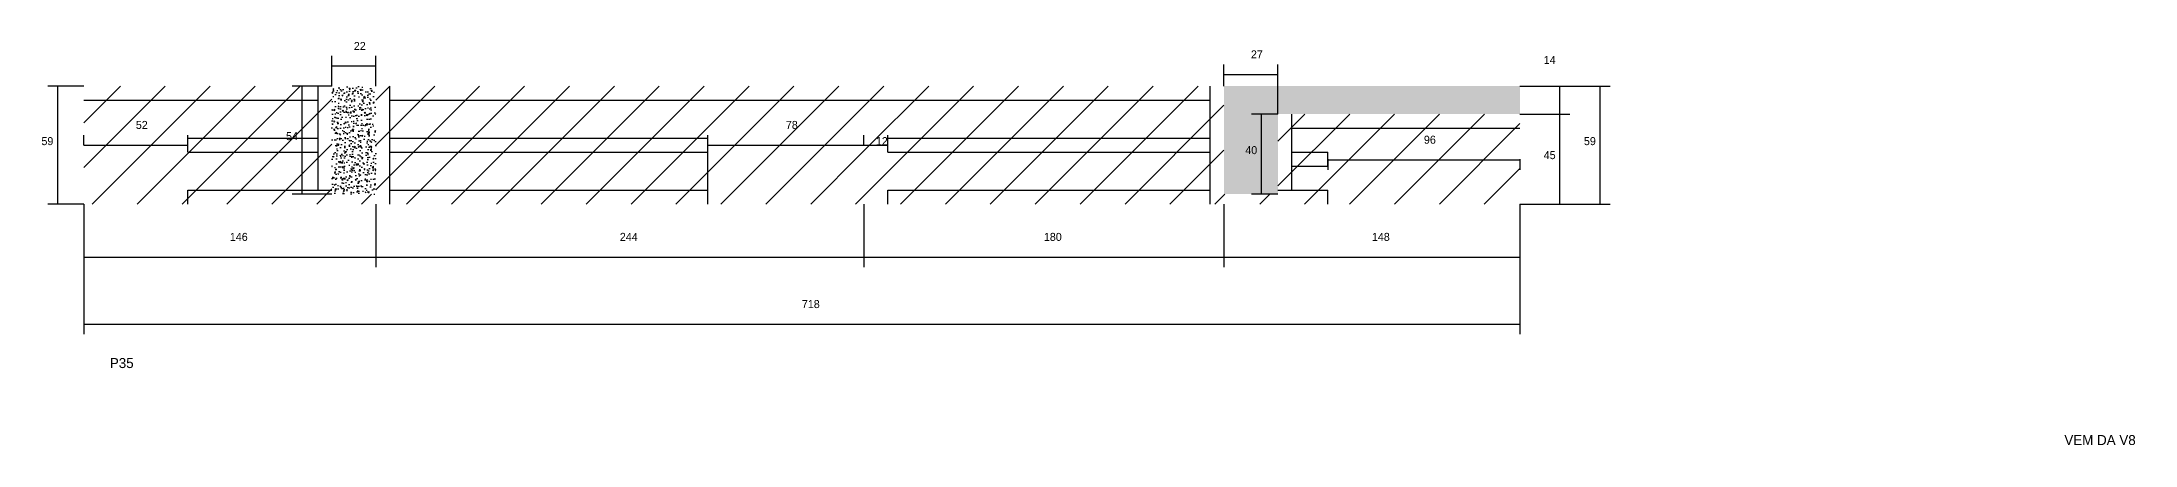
# Model space of a CAD drawing. Header units: metres. Extents: x 2181 to 8094, y 4120 to 4454.
# Drawn here: x 2181 to 3228, y 4129 to 4331 of the extents above; entities that cross this region are included whole.
import ezdxf

# ---------------------------------------------------------------- set-up
doc = ezdxf.new("R2010")
doc.units = ezdxf.units.M
for name, color, linetype in [('COTA', 241, 'Continuous'), ('NOMENCLATURA', 7, 'Continuous'), ('Painéis', 200, 'Continuous'), ('REAPROVEITAMENTO', 251, 'Continuous'), ('SARR_2.2x7', 40, 'Continuous'), ('Texto Seção', 7, 'Continuous')]:
    doc.layers.add(name, color=color, linetype=linetype)

msp = doc.modelspace()

# ---------------------------------------------------------------- hatches: boundary and pattern name
at = {"layer": 'COTA'}
h = msp.add_hatch(dxfattribs=at)
h.set_pattern_fill('AR-CONC', scale=0.03)
h.paths.add_polyline_path([(2348.4, 4254.6), (2348.4, 4308.6), (2348.4, 4308.6), (2326.4, 4308.6), (2326.4, 4308.6), (2326.4, 4254.6), (2326.4, 4254.6), (2348.4, 4254.6)])
h = msp.add_hatch(dxfattribs=at)
h.set_pattern_fill('AR-CONC', scale=0.03)
h.paths.add_polyline_path([(2799.4, 4254.6), (2799.4, 4294.6), (2799.4, 4294.6), (2920.4, 4294.6), (2920.4, 4294.6), (2920.4, 4308.6), (2920.4, 4308.6), (2772.4, 4308.6), (2772.4, 4308.6), (2772.4, 4254.6), (2772.4, 4254.6), (2799.4, 4254.6)])
at = {"layer": 'REAPROVEITAMENTO'}
h = msp.add_hatch(dxfattribs=at)
h.set_pattern_fill('ANSI31', scale=5)
h.paths.add_polyline_path([(2326.4, 4254.6), (2326.4, 4308.6), (2326.4, 4308.6), (2202.4, 4308.6), (2202.4, 4308.6), (2202.4, 4249.6), (2202.4, 4249.6), (2348.4, 4249.6), (2348.4, 4249.6), (2348.4, 4254.6), (2348.4, 4254.6), (2326.4, 4254.6)])
h = msp.add_hatch(dxfattribs=at)
h.set_pattern_fill('ANSI31', scale=5)
h.paths.add_polyline_path([(2592.4, 4249.6), (2592.4, 4308.6), (2592.4, 4308.6), (2348.4, 4308.6), (2348.4, 4308.6), (2348.4, 4249.6), (2348.4, 4249.6), (2592.4, 4249.6)])
h = msp.add_hatch(dxfattribs=at)
h.set_pattern_fill('ANSI31', scale=5)
h.paths.add_polyline_path([(2772.4, 4249.6), (2772.4, 4308.6), (2772.4, 4308.6), (2592.4, 4308.6), (2592.4, 4308.6), (2592.4, 4249.6), (2592.4, 4249.6), (2772.4, 4249.6)])
h = msp.add_hatch(dxfattribs=at)
h.set_pattern_fill('ANSI31', scale=5)
h.paths.add_polyline_path([(2920.4, 4249.6), (2920.4, 4294.6), (2920.4, 4294.6), (2799.4, 4294.6), (2799.4, 4294.6), (2799.4, 4254.6), (2799.4, 4254.6), (2772.4, 4254.6), (2772.4, 4254.6), (2772.4, 4249.6), (2772.4, 4249.6), (2920.4, 4249.6)])

# ---------------------------------------------------------------- linework, layer by layer
at = {"layer": 'COTA'}
for p, q in [((2326.4, 4308.6), (2326.4, 4323.7)), ((2348.4, 4308.6), (2348.4, 4323.7)), ((2326.4, 4318.7), (2348.4, 4318.7)), ((2772.4, 4308.6), (2772.4, 4319.4)), ((2772.4, 4314.4), (2799.4, 4314.4)), ((2799.4, 4294.6), (2799.4, 4319.4)), ((2202.4, 4308.6), (2184.4, 4308.6)), ((2189.4, 4249.6), (2189.4, 4308.6)), ((2326.4, 4308.6), (2306.6, 4308.6)), ((2311.6, 4254.6), (2311.6, 4308.6)), ((2920.4, 4308.6), (2945.4, 4308.6)), ((2920.4, 4308.6), (2965.5, 4308.6)), ((2940.4, 4294.6), (2940.4, 4308.6)), ((2960.5, 4249.6), (2960.5, 4308.6)), ((2799.4, 4294.6), (2786.2, 4294.6)), ((2791.2, 4254.6), (2791.2, 4294.6)), ((2920.4, 4294.6), (2945.4, 4294.6)), ((2920.4, 4294.6), (2945.4, 4294.6)), ((2940.4, 4249.6), (2940.4, 4294.6)), ((2202.4, 4279.1), (2202.4, 4284.1)), ((2254.4, 4279.1), (2254.4, 4284.1)), ((2514.4, 4279.1), (2514.4, 4284.1)), ((2592.4, 4279.1), (2592.4, 4284.1)), ((2592.4, 4279.1), (2592.4, 4284.1)), ((2604.4, 4279.1), (2604.4, 4284.1)), ((2202.4, 4279.1), (2254.4, 4279.1)), ((2514.4, 4279.1), (2592.4, 4279.1)), ((2592.4, 4279.1), (2604.4, 4279.1)), ((2202.4, 4249.6), (2184.4, 4249.6)), ((2202.4, 4249.6), (2202.4, 4218.1)), ((2202.4, 4249.6), (2202.4, 4184.5)), ((2326.4, 4254.6), (2306.6, 4254.6)), ((2348.4, 4249.6), (2348.4, 4218.1)), ((2348.4, 4249.6), (2348.4, 4218.1)), ((2592.4, 4249.6), (2592.4, 4218.1)), ((2592.4, 4249.6), (2592.4, 4218.1)), ((2772.4, 4249.6), (2772.4, 4218.1)), ((2772.4, 4249.6), (2772.4, 4218.1)), ((2799.4, 4254.6), (2786.2, 4254.6)), ((2920.4, 4249.6), (2920.4, 4218.1)), ((2920.4, 4249.6), (2945.4, 4249.6)), ((2920.4, 4249.6), (2965.5, 4249.6)), ((2920.4, 4249.6), (2920.4, 4184.5)), ((2202.4, 4223.1), (2348.4, 4223.1)), ((2348.4, 4223.1), (2592.4, 4223.1)), ((2592.4, 4223.1), (2772.4, 4223.1)), ((2772.4, 4223.1), (2920.4, 4223.1)), ((2202.4, 4189.5), (2920.4, 4189.5))]:
    msp.add_line(p, q, dxfattribs=at)
at = {"layer": 'Painéis'}
for p, q in [((2824.4, 4272.1), (2824.4, 4266.7)), ((2824.4, 4271.7), (2920.4, 4271.7)), ((2920.4, 4272.1), (2920.4, 4266.7))]:
    msp.add_line(p, q, dxfattribs=at)
at = {"layer": 'SARR_2.2x7'}
for p, q in [((2202.4, 4301.6), (2319.5, 4301.6)), ((2319.5, 4256.6), (2319.5, 4308.6)), ((2355.4, 4249.6), (2355.4, 4308.6)), ((2355.4, 4301.6), (2592.4, 4301.6)), ((2592.4, 4301.6), (2765.5, 4301.6)), ((2765.5, 4249.6), (2765.5, 4308.6)), ((2806.4, 4256.6), (2806.4, 4294.6)), ((2254.4, 4275.6), (2254.4, 4282.6)), ((2254.4, 4282.6), (2319.5, 4282.6)), ((2355.4, 4282.6), (2514.4, 4282.6)), ((2514.4, 4249.6), (2514.4, 4282.6)), ((2604.4, 4282.6), (2765.5, 4282.6)), ((2604.4, 4275.6), (2604.4, 4282.6)), ((2806.4, 4287.6), (2920.4, 4287.6)), ((2254.4, 4275.6), (2319.5, 4275.6)), ((2355.4, 4275.6), (2514.4, 4275.6)), ((2604.4, 4275.6), (2765.5, 4275.6)), ((2806.4, 4275.6), (2824.4, 4275.6)), ((2824.4, 4268.6), (2824.4, 4275.6)), ((2806.4, 4268.6), (2824.4, 4268.6)), ((2254.4, 4249.6), (2254.4, 4256.6)), ((2254.4, 4256.6), (2326.4, 4256.6)), ((2355.4, 4256.6), (2514.4, 4256.6)), ((2604.4, 4256.6), (2765.5, 4256.6)), ((2604.4, 4249.6), (2604.4, 4256.6)), ((2799.4, 4256.6), (2824.4, 4256.6)), ((2824.4, 4249.6), (2824.4, 4256.6))]:
    msp.add_line(p, q, dxfattribs=at)

# ---------------------------------------------------------------- texts
at = {"layer": 'COTA'}
for s, p in [('22', (2337.4, 4326.7)), ('27', (2785.9, 4322.5)), ('14', (2932.3, 4319.7)), ('52', (2228.4, 4287.2)), ('78', (2553.4, 4287.2)), ('59', (2181.2, 4279.1)), ('54', (2303.5, 4281.6)), ('12', (2598.4, 4279.1)), ('59', (2952.4, 4279.1)), ('40', (2783.1, 4274.6)), ('45', (2932.3, 4272.1)), ('146', (2275.4, 4231.2)), ('244', (2470.4, 4231.2)), ('180', (2682.4, 4231.2)), ('148', (2846.4, 4231.2)), ('718', (2561.4, 4197.6))]:
    msp.add_text(s, height=4, dxfattribs=at).set_placement(p)
at = {"layer": 'NOMENCLATURA'}
msp.add_text('P35', height=5, dxfattribs=at).set_placement((2215.4, 4167.6))
at = {"layer": 'Painéis'}
msp.add_text('96', height=4, dxfattribs=at).set_placement((2872.4, 4279.8))
at = {"layer": 'Texto Seção'}
msp.add_text('VEM DA V8', height=5, dxfattribs=at).set_placement((3192.6, 4129.1))

doc.saveas('drawing.dxf')
